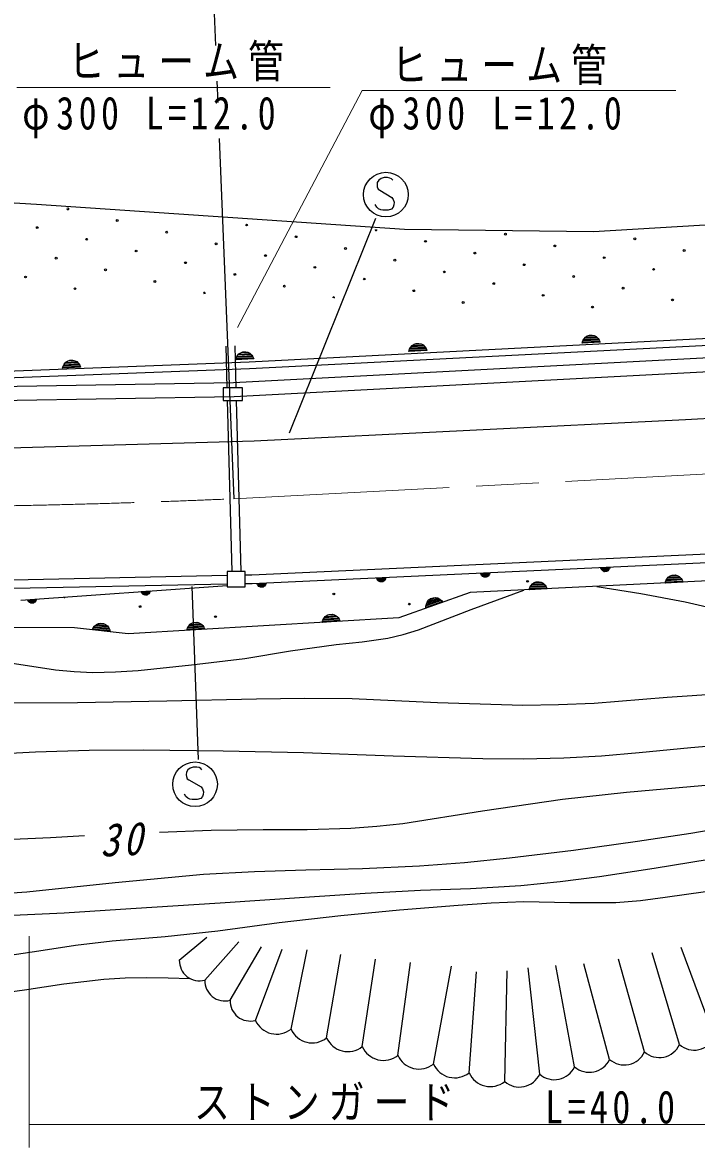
# Model space of a CAD drawing. Units: millimetres, scale not verified. Extents: x 40000 to 680000, y 20000 to 380000.
# Drawn here: x 310702 to 348243, y 253011 to 315674 of the extents above; entities that cross this region are included whole.
import ezdxf

# ---------------------------------------------------------------- set-up
doc = ezdxf.new("R2010")
doc.units = ezdxf.units.MM
doc.header["$LTSCALE"] = 1000
doc.linetypes.add('CHAIN', pattern=[18.5, 12, -1.5, 3.5, -1.5])
for name, color, linetype, lineweight in [('M-BGD', 7, 'Continuous', 25), ('M-BMK', 2, 'CHAIN', 13), ('M-STR-HTXT', 7, 'Continuous', 13)]:
    doc.layers.add(name, color=color, linetype=linetype, lineweight=lineweight)
doc.styles.add('ＭＳ ゴシック', font='')
doc.styles.get('ＭＳ ゴシック').set_extended_font_data('MS Gothic')

msp = doc.modelspace()

# ---------------------------------------------------------------- linework, layer by layer
at = {"layer": 'M-BGD'}
for p, q in [((321038, 324559), (321452, 314399)), ((321533, 312399), (321582, 311216)), ((321663, 309216), (322481, 289146)), ((297496, 306438), (311473, 305556)), ((330460, 306759), (330453, 306615)), ((330453, 306615), (330460, 306521)), ((330541, 306896), (330460, 306759)), ((330460, 306521), (330510, 306396)), ((330678, 306990), (330541, 306896)), ((330841, 307034), (330678, 306990)), ((331035, 307034), (330841, 307034)), ((331166, 307009), (331035, 307034)), ((331260, 306965), (331166, 307009)), ((331328, 306890), (331260, 306965)), ((330510, 306396), (330597, 306327)), ((330597, 306327), (331278, 305934)), ((331278, 305934), (331353, 305821)), ((331353, 305821), (331403, 305665)), ((311473, 305556), (331978, 304165)), ((330435, 305396), (330347, 305540)), ((330535, 305302), (330435, 305396)), ((330653, 305246), (330535, 305302)), ((330778, 305227), (330653, 305246)), ((331066, 305227), (330778, 305227)), ((331260, 305284), (331066, 305227)), ((331347, 305396), (331260, 305284)), ((331391, 305515), (331347, 305396)), ((331403, 305665), (331391, 305515)), ((330366, 304750), (325553, 292807)), ((342511, 304030), (360422, 305115)), ((331978, 304165), (342511, 304030)), ((323333, 296779), (376139, 299471)), ((376162, 299072), (323351, 296379)), ((322520, 297659), (322584, 295316)), ((332314, 297569), (332406, 297684)), ((332406, 297684), (332513, 297749)), ((332409, 297674), (333013, 297703)), ((332513, 297749), (332629, 297792)), ((332893, 297760), (332521, 297742)), ((332629, 297792), (332783, 297800)), ((332783, 297800), (332903, 297768)), ((332903, 297768), (333015, 297713)), ((333015, 297713), (333118, 297608)), ((341874, 297818), (341909, 297935)), ((342873, 297866), (341874, 297818)), ((341896, 297881), (342845, 297927)), ((341909, 297935), (341961, 298035)), ((342817, 297988), (341918, 297945)), ((341953, 298009), (342774, 298049)), ((341961, 298035), (342053, 298149)), ((342726, 298109), (341999, 298074)), ((342053, 298149), (342160, 298215)), ((342056, 298140), (342661, 298169)), ((342160, 298215), (342276, 298258)), ((342540, 298225), (342168, 298207)), ((342276, 298258), (342431, 298265)), ((342431, 298265), (342550, 298233)), ((342550, 298233), (342663, 298179)), ((342663, 298179), (342765, 298074)), ((342765, 298074), (342830, 297979)), ((342830, 297979), (342873, 297866)), ((322021, 297645), (322084, 295316)), ((322460, 295622), (357224, 297449)), ((322614, 297003), (322667, 297104)), ((323522, 297057), (322623, 297014)), ((322658, 297078), (323479, 297118)), ((322667, 297104), (322759, 297218)), ((323431, 297178), (322705, 297143)), ((322759, 297218), (322866, 297283)), ((322762, 297208), (323366, 297238)), ((322866, 297283), (322981, 297327)), ((323246, 297294), (322874, 297276)), ((322981, 297327), (323136, 297334)), ((323136, 297334), (323255, 297302)), ((323255, 297302), (323368, 297248)), ((323368, 297248), (323471, 297142)), ((323471, 297142), (323535, 297048)), ((323535, 297048), (323578, 296935)), ((332227, 297352), (332261, 297469)), ((333226, 297400), (332227, 297352)), ((332249, 297416), (333198, 297462)), ((332261, 297469), (332314, 297569)), ((333170, 297523), (332271, 297480)), ((332305, 297544), (333127, 297583)), ((333079, 297644), (332352, 297609)), ((333118, 297608), (333183, 297514)), ((333183, 297514), (333226, 297400)), ((308608, 296212), (323333, 296779)), ((312932, 296421), (312967, 296538)), ((313931, 296469), (312932, 296421)), ((312954, 296485), (313903, 296531)), ((312967, 296538), (313019, 296638)), ((313875, 296592), (312976, 296548)), ((313010, 296613), (313832, 296652)), ((313019, 296638), (313111, 296753)), ((313784, 296713), (313057, 296677)), ((313111, 296753), (313218, 296818)), ((313114, 296743), (313719, 296772)), ((313218, 296818), (313334, 296861)), ((313598, 296829), (313226, 296811)), ((313334, 296861), (313489, 296868)), ((313489, 296868), (313608, 296837)), ((313608, 296837), (313721, 296782)), ((313721, 296782), (313823, 296677)), ((313823, 296677), (313888, 296582)), ((313888, 296582), (313931, 296469)), ((357268, 296651), (322488, 294823)), ((322579, 296887), (322614, 297003)), ((323578, 296935), (322579, 296887)), ((322601, 296950), (323550, 296996)), ((323351, 296379), (308611, 295812)), ((302806, 295284), (322460, 295622)), ((322952, 295316), (321881, 295316)), ((321881, 295316), (321881, 294620)), ((322952, 294620), (322952, 295316)), ((347638, 293553), (382488, 295496)), ((322488, 294823), (302804, 294484)), ((321881, 294620), (322952, 294620)), ((322103, 294620), (322361, 285091)), ((322603, 294620), (322861, 285091)), ((323614, 292366), (347638, 293553)), ((306670, 291881), (323614, 292366)), ((323479, 284912), (355911, 286397)), ((355920, 285897), (323496, 284412)), ((342912, 285283), (343412, 285305)), ((342934, 285226), (342912, 285283)), ((343401, 285274), (342926, 285252)), ((342966, 285179), (342934, 285226)), ((342940, 285221), (343390, 285242)), ((343372, 285210), (342962, 285191)), ((343017, 285126), (342966, 285179)), ((342985, 285161), (343349, 285177)), ((343073, 285099), (343017, 285126)), ((343320, 285145), (343018, 285131)), ((343322, 285140), (343268, 285107)), ((343368, 285197), (343322, 285140)), ((343394, 285247), (343368, 285197)), ((343412, 285305), (343394, 285247)), ((303057, 284492), (322095, 284884)), ((323112, 285091), (322095, 285091)), ((322095, 285091), (322095, 284234)), ((323112, 284234), (323112, 285091)), ((323112, 284905), (323479, 284912)), ((330430, 284717), (330930, 284740)), ((330452, 284661), (330430, 284717)), ((330919, 284708), (330444, 284687)), ((330484, 284613), (330452, 284661)), ((330458, 284656), (330908, 284676)), ((330890, 284644), (330479, 284626)), ((330535, 284561), (330484, 284613)), ((330503, 284596), (330867, 284612)), ((330591, 284533), (330535, 284561)), ((330838, 284579), (330536, 284566)), ((330651, 284517), (330591, 284533)), ((330596, 284537), (330782, 284546)), ((330728, 284521), (330651, 284517)), ((330786, 284542), (330728, 284521)), ((330840, 284575), (330786, 284542)), ((330886, 284632), (330840, 284575)), ((330912, 284682), (330886, 284632)), ((330930, 284740), (330912, 284682)), ((350782, 284663), (335633, 283916)), ((336223, 284980), (336723, 285002)), ((336245, 284923), (336223, 284980)), ((336712, 284971), (336237, 284949)), ((336277, 284876), (336245, 284923)), ((336251, 284919), (336701, 284939)), ((336683, 284907), (336273, 284888)), ((336328, 284823), (336277, 284876)), ((336297, 284858), (336660, 284874)), ((336384, 284796), (336328, 284823)), ((336631, 284842), (336329, 284828)), ((336444, 284780), (336384, 284796)), ((336389, 284800), (336575, 284808)), ((336521, 284783), (336444, 284780)), ((336579, 284804), (336521, 284783)), ((336633, 284837), (336579, 284804)), ((336679, 284894), (336633, 284837)), ((336706, 284944), (336679, 284894)), ((336723, 285002), (336706, 284944)), ((339207, 284475), (339322, 284518)), ((339322, 284518), (339477, 284526)), ((339477, 284526), (339596, 284494)), ((339596, 284494), (339709, 284440)), ((343133, 285083), (343073, 285099)), ((343078, 285103), (343264, 285111)), ((343210, 285086), (343133, 285083)), ((343268, 285107), (343210, 285086)), ((346496, 284452), (346530, 284568)), ((347494, 284501), (346496, 284452)), ((346517, 284515), (347466, 284562)), ((346530, 284568), (346582, 284669)), ((347438, 284623), (346539, 284579)), ((346574, 284643), (347395, 284684)), ((346582, 284669), (346674, 284783)), ((347347, 284744), (346621, 284708)), ((346674, 284783), (346781, 284849)), ((346677, 284773), (347282, 284803)), ((346781, 284849), (346897, 284892)), ((347161, 284860), (346789, 284842)), ((346897, 284892), (347052, 284900)), ((347052, 284900), (347171, 284868)), ((347171, 284868), (347284, 284813)), ((347284, 284813), (347387, 284708)), ((347387, 284708), (347451, 284614)), ((347451, 284614), (347494, 284501)), ((322095, 284384), (303057, 283992)), ((310614, 283495), (322095, 284315)), ((317318, 283974), (317817, 284010)), ((317341, 283918), (317318, 283974)), ((317807, 283977), (317333, 283944)), ((317375, 283871), (317341, 283918)), ((317348, 283913), (317797, 283945)), ((317780, 283913), (317370, 283884)), ((317427, 283820), (317375, 283871)), ((317395, 283854), (317757, 283880)), ((317776, 283900), (317731, 283842)), ((317801, 283951), (317776, 283900)), ((317817, 284010), (317801, 283951)), ((320132, 284252), (320488, 274626)), ((322095, 284234), (323112, 284234)), ((323496, 284412), (323112, 284405)), ((323767, 284416), (324267, 284438)), ((323788, 284359), (323767, 284416)), ((324255, 284406), (323781, 284385)), ((323821, 284312), (323788, 284359)), ((323795, 284354), (324244, 284375)), ((324227, 284343), (323816, 284324)), ((323872, 284259), (323821, 284312)), ((323840, 284294), (324204, 284310)), ((323928, 284231), (323872, 284259)), ((324175, 284278), (323873, 284264)), ((323988, 284215), (323928, 284231)), ((323933, 284235), (324119, 284244)), ((324065, 284219), (323988, 284215)), ((324123, 284240), (324065, 284219)), ((324176, 284273), (324123, 284240)), ((324223, 284330), (324176, 284273)), ((324249, 284380), (324223, 284330)), ((324267, 284438), (324249, 284380)), ((335633, 283916), (331661, 282514)), ((335685, 282977), (338630, 284063)), ((338921, 284078), (338955, 284195)), ((339920, 284127), (338921, 284078)), ((338943, 284141), (339892, 284188)), ((338955, 284195), (339008, 284295)), ((339864, 284249), (338965, 284205)), ((338999, 284269), (339821, 284310)), ((339008, 284295), (339100, 284410)), ((339772, 284370), (339046, 284334)), ((339100, 284410), (339207, 284475)), ((339103, 284400), (339707, 284429)), ((339587, 284486), (339214, 284468)), ((339709, 284440), (339812, 284335)), ((339812, 284335), (339877, 284240)), ((339877, 284240), (339920, 284127)), ((342685, 284264), (345148, 283863)), ((345148, 283863), (347613, 283400)), ((310974, 283521), (311473, 283556)), ((310997, 283465), (310974, 283521)), ((311463, 283524), (310989, 283490)), ((311031, 283418), (310997, 283465)), ((311004, 283460), (311453, 283492)), ((311436, 283460), (311026, 283430)), ((311083, 283367), (311031, 283418)), ((311051, 283401), (311413, 283427)), ((311140, 283341), (311083, 283367)), ((311386, 283393), (311084, 283372)), ((311200, 283326), (311140, 283341)), ((311145, 283345), (311331, 283358)), ((311277, 283332), (311200, 283326)), ((311335, 283355), (311277, 283332)), ((311387, 283389), (311335, 283355)), ((311432, 283447), (311387, 283389)), ((311457, 283498), (311432, 283447)), ((311473, 283556), (311457, 283498)), ((317484, 283794), (317427, 283820)), ((317730, 283847), (317428, 283825)), ((317544, 283779), (317484, 283794)), ((317489, 283798), (317675, 283811)), ((317621, 283785), (317544, 283779)), ((317679, 283808), (317621, 283785)), ((317731, 283842), (317679, 283808)), ((334118, 283381), (333175, 283048)), ((333175, 283170), (333197, 283281)), ((333178, 283115), (334074, 283432)), ((334030, 283482), (333181, 283183)), ((333195, 283254), (333971, 283528)), ((333197, 283281), (333252, 283417)), ((333908, 283572), (333222, 283330)), ((333252, 283417), (333336, 283510)), ((333258, 283409), (333828, 283610)), ((333336, 283510), (333434, 283585)), ((333696, 283630), (333345, 283506)), ((333434, 283585), (333580, 283636)), ((333580, 283636), (333703, 283640)), ((333703, 283640), (333827, 283620)), ((333827, 283620), (333956, 283549)), ((333956, 283549), (334045, 283477)), ((334045, 283477), (334118, 283381)), ((347613, 283400), (349051, 283070)), ((327569, 282596), (327675, 282662)), ((327572, 282586), (328176, 282621)), ((327675, 282662), (327790, 282706)), ((328055, 282677), (327683, 282655)), ((327790, 282706), (327945, 282715)), ((327945, 282715), (328064, 282685)), ((328064, 282685), (328178, 282632)), ((328178, 282632), (328281, 282527)), ((332751, 281845), (335685, 282977)), ((333175, 283048), (333175, 283170)), ((313596, 281953), (289586, 282046)), ((314646, 281954), (314714, 282044)), ((314701, 282021), (315519, 281931)), ((314714, 282044), (314823, 282143)), ((315481, 281998), (314758, 282077)), ((314823, 282143), (314939, 282191)), ((314824, 282133), (315426, 282067)), ((314939, 282191), (315060, 282215)), ((315316, 282142), (314945, 282182)), ((315060, 282215), (315214, 282198)), ((315214, 282198), (315326, 282148)), ((315326, 282148), (315429, 282077)), ((315429, 282077), (315514, 281957)), ((331661, 282514), (316586, 281626)), ((319889, 281935), (319941, 282036)), ((320797, 281999), (319898, 281946)), ((319932, 282011), (320753, 282059)), ((319941, 282036), (320031, 282152)), ((320705, 282119), (319978, 282076)), ((320031, 282152), (320138, 282218)), ((320035, 282142), (320639, 282177)), ((320138, 282218), (320253, 282262)), ((320518, 282233), (320146, 282211)), ((320253, 282262), (320408, 282272)), ((320408, 282272), (320527, 282241)), ((320527, 282241), (320640, 282188)), ((320640, 282188), (320744, 282083)), ((320744, 282083), (320810, 281990)), ((320810, 281990), (320854, 281877)), ((327393, 282262), (327426, 282379)), ((328391, 282321), (327393, 282262)), ((327414, 282326), (328363, 282382)), ((327426, 282379), (327478, 282480)), ((328334, 282443), (327436, 282390)), ((327469, 282455), (328290, 282503)), ((327478, 282480), (327569, 282596)), ((328242, 282563), (327516, 282520)), ((328281, 282527), (328347, 282434)), ((328347, 282434), (328391, 282321)), ((316586, 281626), (313596, 281953)), ((314594, 281844), (314646, 281954)), ((315588, 281735), (314594, 281844)), ((314626, 281903), (315570, 281800)), ((315552, 281865), (314657, 281962)), ((315514, 281957), (315563, 281853)), ((315563, 281853), (315588, 281735)), ((319856, 281818), (319889, 281935)), ((320854, 281877), (319856, 281818)), ((319877, 281882), (320825, 281938)), ((329613, 281182), (331043, 281390)), ((331043, 281390), (331904, 281588)), ((331904, 281588), (332751, 281845)), ((325625, 280672), (328178, 281034)), ((328178, 281034), (329613, 281182)), ((320119, 279890), (323084, 280252)), ((323084, 280252), (325625, 280672)), ((310019, 280013), (312542, 279619)), ((312542, 279619), (313574, 279516)), ((313574, 279516), (314619, 279473)), ((314619, 279473), (315875, 279500)), ((315875, 279500), (317141, 279588)), ((317141, 279588), (320119, 279890)), ((346606, 278093), (350682, 278360)), ((308763, 277783), (313757, 277798)), ((313757, 277798), (318744, 277889)), ((318744, 277889), (323742, 278004)), ((323742, 278004), (326402, 278040)), ((326402, 278040), (329071, 278015)), ((329071, 278015), (333821, 277804)), ((333821, 277804), (338572, 277654)), ((338572, 277654), (340549, 277679)), ((340549, 277679), (342535, 277765)), ((342535, 277765), (346606, 278093)), ((311422, 275047), (314419, 275134)), ((314419, 275134), (317415, 275160)), ((317415, 275160), (321880, 275113)), ((321880, 275113), (326356, 275006)), ((345049, 275006), (347924, 275285)), ((347924, 275285), (350797, 275538)), ((308378, 274889), (311422, 275047)), ((326356, 275006), (331339, 274825)), ((331339, 274825), (336333, 274673)), ((336333, 274673), (338592, 274667)), ((338592, 274667), (340861, 274722)), ((340861, 274722), (342957, 274834)), ((342957, 274834), (345049, 275006)), ((319831, 273918), (319825, 273774)), ((319913, 274055), (319831, 273918)), ((320050, 274149), (319913, 274055)), ((320213, 274193), (320050, 274149)), ((320406, 274193), (320213, 274193)), ((320538, 274168), (320406, 274193)), ((320631, 274124), (320538, 274168)), ((320700, 274049), (320631, 274124)), ((319825, 273774), (319831, 273680)), ((319831, 273680), (319881, 273555)), ((319881, 273555), (319969, 273486)), ((319969, 273486), (320650, 273093)), ((347902, 273119), (349377, 273242)), ((319806, 272555), (319719, 272699)), ((320650, 273093), (320725, 272980)), ((320763, 272674), (320719, 272555)), ((320725, 272980), (320775, 272824)), ((320775, 272824), (320763, 272674)), ((340782, 272419), (344338, 272798)), ((344338, 272798), (347902, 273119)), ((319906, 272461), (319806, 272555)), ((320025, 272405), (319906, 272461)), ((320150, 272386), (320025, 272405)), ((320438, 272386), (320150, 272386)), ((320631, 272443), (320438, 272386)), ((320719, 272555), (320631, 272443)), ((336329, 271771), (340782, 272419)), ((331895, 271066), (336329, 271771)), ((321219, 270680), (324111, 270717)), ((324111, 270717), (326552, 270728)), ((326552, 270728), (328987, 270799)), ((328987, 270799), (330438, 270902)), ((330438, 270902), (331895, 271066)), ((347927, 270527), (350908, 271016)), ((309266, 270141), (312253, 270283)), ((312253, 270283), (313202, 270333)), ((313202, 270333), (314150, 270382)), ((318341, 270584), (321219, 270680)), ((344953, 270068), (347927, 270527)), ((337822, 269151), (341387, 269579)), ((341387, 269579), (344953, 270068)), ((332815, 268695), (335316, 268893)), ((335316, 268893), (337822, 269151)), ((345894, 268562), (348949, 269074)), ((315856, 267772), (320780, 268233)), ((320780, 268233), (323626, 268382)), ((323626, 268382), (326475, 268470)), ((326475, 268470), (329641, 268553)), ((329641, 268553), (332815, 268695)), ((342837, 268111), (345894, 268562)), ((310944, 267253), (315856, 267772)), ((335662, 267445), (338454, 267610)), ((338454, 267610), (340648, 267830)), ((340648, 267830), (342837, 268111)), ((309298, 267141), (310944, 267253)), ((321710, 266632), (326695, 266965)), ((326695, 266965), (329783, 267184)), ((329783, 267184), (332876, 267342)), ((332876, 267342), (335662, 267445)), ((345124, 266771), (346504, 266950)), ((346504, 266950), (348744, 267276)), ((316734, 266315), (321710, 266632)), ((331692, 266255), (334973, 266510)), ((334973, 266510), (336798, 266643)), ((336798, 266643), (338626, 266716)), ((338626, 266716), (341186, 266654)), ((341186, 266654), (343742, 266653)), ((343742, 266653), (345124, 266771)), ((309326, 265906), (313026, 266080)), ((313026, 266080), (316734, 266315)), ((325003, 265536), (328428, 265941)), ((328428, 265941), (331692, 266255)), ((318643, 264769), (321591, 265073)), ((321591, 265073), (325003, 265536)), ((313647, 264278), (315697, 264525)), ((315697, 264525), (318643, 264769)), ((319437, 263454), (320966, 264721)), ((320850, 262333), (322757, 264458)), ((309499, 263650), (311604, 263971)), ((311604, 263971), (313647, 264278)), ((322262, 261212), (324023, 264196)), ((323674, 260091), (325159, 264065)), ((325658, 259604), (326556, 264022)), ((347296, 258743), (345773, 263847)), ((349242, 259155), (347389, 264153)), ((327642, 259118), (328434, 263760)), ((329626, 258631), (330356, 263498)), ((331610, 258144), (332321, 263323)), ((343402, 257920), (341974, 263236)), ((345349, 258332), (343895, 263498)), ((333594, 257658), (334593, 263105)), ((335578, 257171), (335990, 262799)), ((337562, 256684), (337693, 262843)), ((339509, 257096), (338873, 263017)), ((341456, 257508), (340401, 263148)), ((310814, 261793), (313013, 262121)), ((313013, 262121), (315225, 262389)), ((315225, 262389), (316418, 262469)), ((316418, 262469), (317614, 262489)), ((317614, 262489), (318813, 262465)), ((318813, 262465), (320023, 262419)), ((309188, 261578), (310814, 261793))]:
    msp.add_line(p, q, dxfattribs=at)
for centre, radius in [((330941, 306084), 1244), ((315981, 304648), 49.8), ((311526, 304251), 49.8), ((318733, 303996), 49.8), ((323187, 304393), 49.8), ((337600, 303881), 49.8), ((314278, 303599), 49.8), ((321485, 303343), 49.8), ((325939, 303740), 49.8), ((333146, 303484), 49.8), ((344807, 303625), 49.8), ((317030, 302946), 49.8), ((324237, 302690), 49.8), ((328691, 303087), 49.8), ((335898, 302831), 49.8), ((340352, 303228), 49.8), ((347559, 302972), 49.8), ((312576, 302549), 49.8), ((319782, 302293), 49.8), ((326989, 302037), 49.8), ((331443, 302434), 49.8), ((338650, 302179), 49.8), ((343105, 302576), 49.8), ((310873, 301499), 49.8), ((315328, 301896), 49.8), ((322535, 301641), 49.8), ((329741, 301385), 49.8), ((334196, 301782), 49.8), ((341402, 301526), 49.8), ((345857, 301923), 49.8), ((313626, 300847), 49.8), ((318080, 301244), 49.8), ((325287, 300988), 49.8), ((332493, 300732), 49.8), ((336948, 301129), 49.8), ((344154, 300873), 49.8), ((339700, 300476), 49.8), ((346906, 300220), 49.8), ((335245, 300079), 49.8), ((342452, 299823), 49.8), ((338836, 284546), 49.8), ((328043, 283842), 49.8), ((332248, 283282), 49.8), ((317249, 283138), 49.8), ((321455, 282578), 49.8), ((320313, 273243), 1244)]:
    msp.add_circle(centre, radius, dxfattribs=at)
for centre, radius, start, end in [((313229, 305301), 49.8, 116.03329, 55.96104), ((330394, 304137), 49.8, 168.67874, 3.31557), ((320832, 300591), 49.8, 321.44012, 221.96994), ((328039, 300335), 49.8, 348.10471, 184.30911), ((323837, 284401), 49.8, 162.06586, 23.12083), ((313043, 283697), 49.8, 219.1898, 328.98214), ((320564, 263423), 1127, 178.42685, 284.68704), ((321976, 262302), 1127, 178.42685, 284.68704), ((323388, 261181), 1127, 178.42685, 284.68704), ((324855, 260618), 1293, 204.0549, 308.38191), ((326839, 260132), 1293, 204.0549, 308.38191), ((328823, 259645), 1293, 204.0549, 308.38191), ((348115, 259679), 1244, 228.81407, 335.07428), ((330807, 259158), 1293, 204.0549, 308.38191), ((344221, 258856), 1244, 228.81407, 335.07428), ((346168, 259267), 1244, 228.81407, 335.07428), ((332791, 258672), 1293, 204.0549, 308.38191), ((334775, 258185), 1293, 204.0549, 308.38191), ((342275, 258444), 1244, 228.81407, 335.07428), ((336759, 257698), 1293, 204.0549, 308.38191), ((338381, 257620), 1244, 228.81407, 335.07428), ((340328, 258032), 1244, 228.81407, 335.07428)]:
    msp.add_arc(centre, radius, start, end, dxfattribs=at)
at = {"layer": 'M-BMK'}
msp.add_line((322481, 289146), (417712, 294130), dxfattribs=at)
msp.add_arc((300368, 797061), 508397, 266.34363, 272.49284, dxfattribs=at)
at = {"layer": 'M-STR-HTXT'}
for p, q in [((310379, 312058), (327847, 312058)), ((329630, 311879), (322678, 298689)), ((329630, 311879), (347098, 311879)), ((311081, 264780), (311081, 253011)), ((311081, 254287), (351314, 254287))]:
    msp.add_line(p, q, dxfattribs=at)

# ---------------------------------------------------------------- texts
at = {"layer": 'M-BGD', "insert": (315051, 269176), "char_height": 1833, "attachment_point": 7, "rotation": 2.8, "style": 'ＭＳ ゴシック'}
msp.add_mtext('\\T1.2;\\W0.85;\\Q15;30', dxfattribs=at)
at = {"layer": 'M-STR-HTXT', "char_height": 1833, "attachment_point": 7, "style": 'ＭＳ ゴシック'}
for s, insert in [('\\T1.25;\\W0.8;ヒューム管', (313259, 312399)), ('\\T1.25;\\W0.8;ヒューム管', (331254, 312196)), ('\\T1.25;\\W0.8;φ300\\~L=12.0', (310687, 309216)), ('\\T1.25;\\W0.8;φ300\\~L=12.0', (329968, 309216)), ('\\T1.25;\\W0.8;ストンガード', (320254, 254519)), ('\\T1.25;\\W0.8;L=40.0', (339817, 254325))]:
    msp.add_mtext(s, dxfattribs=dict(at, insert=insert))

doc.saveas('drawing.dxf')
